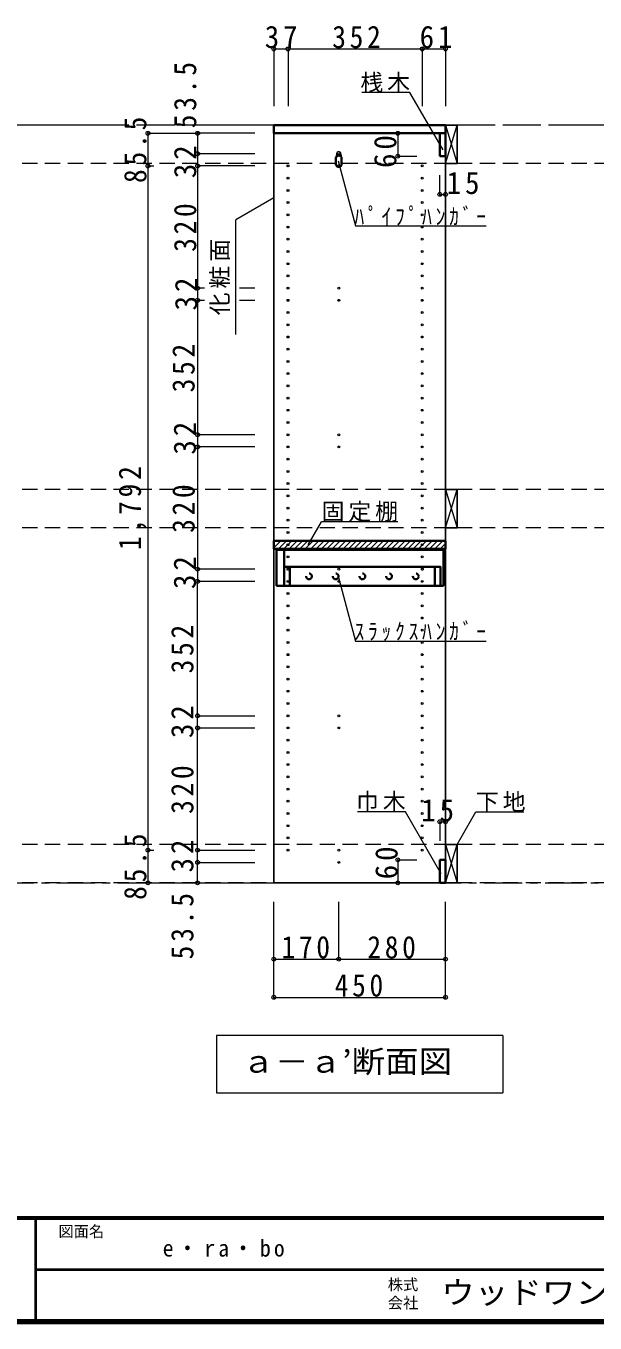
# Model space of a CAD drawing. Units: millimetres, scale not verified. Extents: x -3922 to 3878, y -2932 to 2722.
# Drawn here: x -47 to 1445, y -2864 to 533 of the extents above; entities that cross this region are included whole.
import ezdxf
from ezdxf.enums import TextEntityAlignment as Align

# ---------------------------------------------------------------- set-up
doc = ezdxf.new("R2010")
doc.units = ezdxf.units.MM
doc.header["$LTSCALE"] = 20
doc.header["$PDMODE"] = 32
doc.header["$PDSIZE"] = 10
for name, pattern in [('CHAIN1', [8, 5, -1, 1, -1]), ('DASHED1', [1.8, 1.2, -0.6]), ('DASHED2', [3, 2, -1])]:
    doc.linetypes.add(name, pattern=pattern)
for name, color, linetype, lineweight in [('0-2_本体', 2, 'Continuous', 35), ('0-3_固定棚', 3, 'Continuous', 25), ('0-5_側板', 4, 'Continuous', 9), ('0-6_ﾊﾟｲﾌﾟﾊﾝｶﾞｰ', 4, 'Continuous', 9), ('0-7_桟木・巾木', 2, 'Continuous', 35), ('0-8_', 7, 'Continuous', 18), ('0-A_文字', 7, 'Continuous', 18), ('0-B_寸法', 7, 'Continuous', 9), ('0-C_ハッチ', 4, 'Continuous', 9), ('F-1_枠', 6, 'Continuous', 40)]:
    doc.layers.add(name, color=color, linetype=linetype, lineweight=lineweight)
doc.layers.add('F-A_文字', color=7, linetype='Continuous')
doc.styles.add('ＭＳ ゴシック', font='')
doc.styles.get('ＭＳ ゴシック').set_extended_font_data('MS Gothic')

msp = doc.modelspace()

# ---------------------------------------------------------------- linework, layer by layer
at = {"layer": '0-2_本体'}
for p, q in [((602.82, 272.73), (1052.82, 272.73)), ((1052.82, 272.73), (1052.82, 251.73))]:
    msp.add_line(p, q, dxfattribs=at)
msp.add_lwpolyline([(1052.82, 251.73), (602.82, 251.73), (602.82, 272.73)], dxfattribs=at)
at = {"layer": '0-3_固定棚', "color": 2, "lineweight": 35}
for p, q in [((602.82, -815.27), (1052.82, -815.27)), ((602.82, -815.27), (602.82, -836.27)), ((1052.82, -815.27), (1052.82, -836.27)), ((602.82, -836.27), (1052.82, -836.27))]:
    msp.add_line(p, q, dxfattribs=at)
at = {"layer": '0-5_側板', "color": 3, "lineweight": 25}
for p, q in [((1052.82, 251.73), (602.82, 251.73)), ((1052.82, -1711.27), (1052.82, 251.73))]:
    msp.add_line(p, q, dxfattribs=at)
msp.add_lwpolyline([(602.82, 251.73), (602.82, -1711.27), (1052.82, -1711.27)], dxfattribs=at)
at = {"layer": '0-5_側板'}
for centre in [(772.82, 198.23), (639.82, 166.23), (639.82, 134.23), (772.82, 166.23), (991.82, 166.23), (991.82, 134.23), (639.82, 102.23), (991.82, 102.23), (639.82, 70.23), (991.82, 70.23), (639.82, 38.23), (991.82, 38.23), (639.82, 6.23), (991.82, 6.23), (639.82, -25.77), (991.82, -25.77), (639.82, -57.77), (991.82, -57.77), (639.82, -89.77), (991.82, -89.77), (639.82, -121.77), (991.82, -121.77), (639.82, -153.77), (772.82, -153.77), (991.82, -153.77), (639.82, -185.77), (772.82, -185.77), (991.82, -185.77), (639.82, -217.77), (991.82, -217.77), (639.82, -249.77), (991.82, -249.77), (639.82, -281.77), (991.82, -281.77), (639.82, -313.77), (991.82, -313.77), (639.82, -345.77), (991.82, -345.77), (639.82, -377.77), (639.82, -409.77), (991.82, -377.77), (991.82, -409.77), (639.82, -441.77), (991.82, -441.77), (639.82, -473.77), (991.82, -473.77), (639.82, -505.77), (991.82, -505.77), (639.82, -537.77), (772.82, -537.77), (991.82, -537.77), (639.82, -569.77), (772.82, -569.77), (991.82, -569.77), (639.82, -601.77), (991.82, -601.77), (639.82, -633.77), (991.82, -633.77), (639.82, -665.77), (991.82, -665.77), (639.82, -697.77), (991.82, -697.77), (639.82, -729.77), (991.82, -729.77), (639.82, -761.77), (991.82, -761.77), (639.82, -793.77), (991.82, -793.77), (639.82, -825.77), (991.82, -825.77), (639.82, -857.77), (991.82, -857.77), (639.82, -889.77), (772.82, -889.77), (991.82, -889.77), (639.82, -921.77), (772.82, -921.77), (991.82, -921.77), (639.82, -953.77), (639.82, -985.77), (991.82, -953.77), (991.82, -985.77), (639.82, -1017.77), (991.82, -1017.77), (639.82, -1049.77), (991.82, -1049.77), (639.82, -1081.77), (991.82, -1081.77), (639.82, -1113.77), (991.82, -1113.77), (639.82, -1145.77), (991.82, -1145.77), (639.82, -1177.77), (991.82, -1177.77), (639.82, -1209.77), (991.82, -1209.77), (639.82, -1241.77), (991.82, -1241.77), (639.82, -1273.77), (772.82, -1273.77), (991.82, -1273.77), (639.82, -1305.77), (772.82, -1305.77), (991.82, -1305.77), (639.82, -1337.77), (991.82, -1337.77), (639.82, -1369.77), (991.82, -1369.77), (639.82, -1401.77), (991.82, -1401.77), (639.82, -1433.77), (991.82, -1433.77), (639.82, -1465.77), (991.82, -1465.77), (639.82, -1497.77), (639.82, -1529.77), (991.82, -1497.77), (991.82, -1529.77), (639.82, -1561.77), (991.82, -1561.77), (639.82, -1593.77), (991.82, -1593.77), (639.82, -1625.77), (772.82, -1625.77), (991.82, -1625.77), (772.82, -1657.77)]:
    msp.add_circle(centre, 2.5, dxfattribs=at)
at = {"layer": '0-6_ﾊﾟｲﾌﾟﾊﾝｶﾞｰ', "color": 2, "lineweight": 35}
for p, q in [((765.32, 186.23), (765.32, 171.23)), ((780.32, 186.23), (780.32, 171.23))]:
    msp.add_line(p, q, dxfattribs=at)
at = {"layer": '0-6_ﾊﾟｲﾌﾟﾊﾝｶﾞｰ', "color": 7, "lineweight": 18}
for centre, radius, start, end in [((811.42, 184.72), 46.13, 162.96035, 178.115), ((772.82, 198.23), 5.5, 0, 180), ((734.22, 184.72), 46.13, 1.885, 17.03965)]:
    msp.add_arc(centre, radius, start, end, dxfattribs=at)
at = {"layer": '0-6_ﾊﾟｲﾌﾟﾊﾝｶﾞｰ', "color": 2, "lineweight": 35}
for centre, start, end in [((772.82, 186.23), 0, 180), ((772.82, 171.23), 180, 0)]:
    msp.add_arc(centre, 7.5, start, end, dxfattribs=at)
at = {"layer": '0-7_桟木・巾木'}
for p, q in [((1052.82, 251.73), (1037.82, 251.73)), ((1037.82, 191.73), (1037.82, 251.73)), ((1052.82, 251.73), (1052.82, 191.73)), ((1037.82, -1651.27), (1052.82, -1651.27)), ((1052.82, -1651.27), (1052.82, -1711.27))]:
    msp.add_line(p, q, dxfattribs=at)
for points in [[(1052.82, 191.73), (1041.32, 191.73), (1037.82, 191.73)], [(1052.82, -1711.27), (1037.82, -1711.27), (1037.82, -1651.27)]]:
    msp.add_lwpolyline(points, dxfattribs=at)
at = {"layer": '0-8_', "color": 3, "lineweight": 25}
for p, q in [((1052.82, 272.73), (1052.82, 172.73)), ((1082.82, 272.73), (1052.82, 272.73)), ((1082.82, 172.73), (1082.82, 272.73)), ((1052.82, 172.73), (1082.82, 172.73)), ((1052.82, -681.27), (1052.82, -781.27)), ((1082.82, -681.27), (1052.82, -681.27)), ((1082.82, -781.27), (1082.82, -681.27)), ((1052.82, -781.27), (1082.82, -781.27)), ((1052.82, -1611.27), (1052.82, -1711.27)), ((1082.82, -1611.27), (1052.82, -1611.27)), ((1082.82, -1711.27), (1082.82, -1611.27)), ((1052.82, -1711.27), (1082.82, -1711.27))]:
    msp.add_line(p, q, dxfattribs=at)
at = {"layer": '0-8_'}
for p, q in [((1052.82, 172.73), (1082.82, 272.73)), ((1052.82, 272.73), (1082.82, 172.73)), ((1052.82, -781.27), (1082.82, -681.27)), ((1052.82, -681.27), (1082.82, -781.27)), ((1052.82, -1711.27), (1082.82, -1611.27)), ((1052.82, -1611.27), (1082.82, -1711.27))]:
    msp.add_line(p, q, dxfattribs=at)
at = {"layer": '0-8_', "color": 2, "lineweight": 35}
for p, q in [((609.82, -839.27), (629.82, -839.27)), ((609.82, -839.27), (609.82, -933.77)), ((629.82, -839.27), (629.82, -933.77)), ((644.82, -883.77), (644.82, -933.77)), ((1024.82, -883.77), (1024.82, -933.77)), ((609.82, -933.77), (1047.82, -933.77))]:
    msp.add_line(p, q, dxfattribs=at)
for points in [[(629.82, -839.27), (1047.82, -839.27), (1047.82, -933.77)], [(629.82, -883.77), (1039.82, -883.77), (1039.82, -933.77)]]:
    msp.add_lwpolyline(points, dxfattribs=at)
at = {"layer": '0-8_', "linetype": 'DASHED1'}
for centre in [(639.82, -889.77), (991.82, -889.77)]:
    msp.add_circle(centre, 2.5, dxfattribs=at)
at = {"layer": '0-8_', "color": 2, "linetype": 'DASHED1', "lineweight": 35}
for centre in [(694.82, -908.77), (764.82, -908.77), (834.82, -908.77), (904.82, -908.77), (974.82, -908.77)]:
    msp.add_circle(centre, 7.5, dxfattribs=at)
at = {"layer": '0-A_文字'}
for p, q in [((959.47, 358.32), (833.45, 358.32)), ((1046.15, 208.2), (959.47, 358.32)), ((771.22, 179.76), (816.76, 9.81)), ((602.82, 82.66), (502.82, 24.93)), ((502.82, -275.07), (502.82, 24.93)), ((816.76, 9.81), (1159.09, 9.81)), ((692.8, -826.33), (727.82, -765.68)), ((927.82, -765.68), (727.82, -765.68)), ((1082.82, -1611.27), (1132.24, -1525.68)), ((1132.24, -1525.68), (1258.26, -1525.68)), ((1202.82, -2111.27), (1202.82, -2261.27)), ((452.82, -2261.27), (1202.82, -2261.27))]:
    msp.add_line(p, q, dxfattribs=at)
at = {"layer": '0-A_文字', "linetype": 'CHAIN1'}
for p, q in [((3222.82, 272.73), (-3166.18, 272.73)), ((-3166.18, -1711.27), (3222.82, -1711.27))]:
    msp.add_line(p, q, dxfattribs=at)
at = {"layer": '0-A_文字'}
for points in [[(771.22, -908.24), (816.76, -1078.19), (1159.09, -1078.19)], [(1041.42, -1687.41), (948.04, -1525.68), (822.01, -1525.68)], [(1202.82, -2111.27), (452.82, -2111.27), (452.82, -2261.27)]]:
    msp.add_lwpolyline(points, dxfattribs=at)
at = {"layer": '0-B_寸法', "color": 4}
for p, q in [((602.82, 472.73), (602.82, 322.73)), ((602.82, 472.73), (1052.82, 472.73)), ((639.82, 472.73), (639.82, 322.73)), ((991.82, 472.73), (991.82, 322.73)), ((1052.82, 472.73), (1052.82, 322.73)), ((272.82, 251.73), (272.82, -1711.27)), ((272.82, 251.73), (402.82, 251.73)), ((402.82, 251.73), (402.82, 198.23)), ((552.82, 251.73), (402.82, 251.73)), ((927.82, 251.73), (927.82, 191.73)), ((927.82, 251.73), (977.82, 251.73)), ((402.82, 198.23), (402.82, 166.23)), ((552.82, 198.23), (402.82, 198.23)), ((927.82, 191.73), (977.82, 191.73)), ((272.82, 166.23), (287.83, 166.23)), ((402.82, 166.23), (402.82, -153.77)), ((552.82, 166.23), (402.82, 166.23)), ((1037.82, 91.73), (1037.82, 141.73)), ((1052.82, 91.73), (1052.82, 141.73)), ((1037.82, 91.73), (1052.82, 91.73)), ((402.82, -153.77), (402.82, -185.77)), ((421.31, -153.77), (402.82, -153.77)), ((552.82, -153.77), (513.07, -153.77)), ((402.82, -185.77), (402.82, -537.77)), ((421.31, -185.77), (402.82, -185.77)), ((552.82, -185.77), (513.07, -185.77)), ((402.82, -537.77), (402.82, -569.77)), ((552.82, -537.77), (402.82, -537.77)), ((402.82, -569.77), (402.82, -889.77)), ((552.82, -569.77), (402.82, -569.77)), ((402.82, -889.77), (402.82, -921.77)), ((552.82, -889.77), (402.82, -889.77)), ((552.82, -921.77), (402.82, -921.77)), ((402.82, -1273.77), (402.82, -921.77)), ((402.82, -1305.77), (402.82, -1273.77)), ((402.82, -1273.77), (552.82, -1273.77)), ((402.82, -1625.77), (402.82, -1305.77)), ((402.82, -1305.77), (552.82, -1305.77)), ((1037.82, -1551.27), (1052.82, -1551.27)), ((1037.82, -1551.27), (1037.82, -1601.27)), ((1052.82, -1551.27), (1052.82, -1601.27)), ((272.82, -1625.77), (287.83, -1625.77)), ((402.82, -1657.77), (402.82, -1625.77)), ((402.82, -1625.77), (552.82, -1625.77)), ((402.82, -1711.27), (402.82, -1657.77)), ((402.82, -1657.77), (552.82, -1657.77)), ((927.82, -1651.27), (927.82, -1711.27)), ((927.82, -1651.27), (977.82, -1651.27)), ((272.82, -1711.27), (402.82, -1711.27)), ((402.82, -1711.27), (552.82, -1711.27)), ((927.82, -1711.27), (977.82, -1711.27)), ((602.82, -2011.27), (602.82, -1761.27)), ((772.82, -1911.27), (772.82, -1761.27)), ((1052.82, -2011.27), (1052.82, -1761.27)), ((602.82, -1911.27), (1052.82, -1911.27)), ((602.82, -2011.27), (1052.82, -2011.27))]:
    msp.add_line(p, q, dxfattribs=at)
at = {"layer": '0-B_寸法', "color": 4, "linetype": 'DASHED2'}
for p, q in [((3222.82, 272.73), (-3166.18, 272.73)), ((3222.82, 172.73), (-3166.18, 172.73)), ((3222.82, -681.27), (-3166.18, -681.27)), ((3222.82, -781.27), (-3166.18, -781.27)), ((3222.82, -1611.27), (-3166.18, -1611.27)), ((3222.82, -1711.27), (-3166.18, -1711.27))]:
    msp.add_line(p, q, dxfattribs=at)
at = {"layer": '0-B_寸法'}
for p in [(602.82, 472.73), (639.82, 472.73), (991.82, 472.73), (1052.82, 472.73), (272.82, 251.73), (402.82, 251.73), (927.82, 251.73), (272.82, 166.23), (402.82, 198.23), (402.82, 166.23), (927.82, 191.73), (1037.82, 91.73), (1052.82, 91.73), (402.82, -153.77), (402.82, -185.77), (402.82, -537.77), (402.82, -569.77), (402.82, -889.77), (402.82, -921.77), (402.82, -1273.77), (402.82, -1305.77), (1037.82, -1551.27), (1052.82, -1551.27), (272.82, -1625.77), (402.82, -1625.77), (402.82, -1657.77), (927.82, -1651.27), (272.82, -1711.27), (402.82, -1711.27), (927.82, -1711.27), (602.82, -1911.27), (772.82, -1911.27), (1052.82, -1911.27), (602.82, -2011.27), (1052.82, -2011.27)]:
    msp.add_point(p, dxfattribs=at)
at = {"layer": '0-C_ハッチ'}
for p, q in [((602.82, -833.79), (621.35, -815.27)), ((602.82, -819.65), (607.2, -815.27)), ((614.49, -836.27), (635.49, -815.27)), ((628.63, -836.27), (649.63, -815.27)), ((642.77, -836.27), (663.77, -815.27)), ((656.91, -836.27), (677.91, -815.27)), ((671.06, -836.27), (692.06, -815.27)), ((685.2, -836.27), (706.2, -815.27)), ((699.34, -836.27), (720.34, -815.27)), ((713.48, -836.27), (734.48, -815.27)), ((727.63, -836.27), (748.63, -815.27)), ((741.77, -836.27), (762.77, -815.27)), ((755.91, -836.27), (776.91, -815.27)), ((770.05, -836.27), (791.05, -815.27)), ((784.19, -836.27), (805.19, -815.27)), ((798.34, -836.27), (819.34, -815.27)), ((812.48, -836.27), (833.48, -815.27)), ((826.62, -836.27), (847.62, -815.27)), ((840.76, -836.27), (861.76, -815.27)), ((854.9, -836.27), (875.9, -815.27)), ((869.05, -836.27), (890.05, -815.27)), ((883.19, -836.27), (904.19, -815.27)), ((897.33, -836.27), (918.33, -815.27)), ((911.47, -836.27), (932.47, -815.27)), ((925.61, -836.27), (946.61, -815.27)), ((939.76, -836.27), (960.76, -815.27)), ((953.9, -836.27), (974.9, -815.27)), ((968.04, -836.27), (989.04, -815.27)), ((982.18, -836.27), (1003.18, -815.27)), ((996.33, -836.27), (1017.33, -815.27)), ((1010.47, -836.27), (1031.47, -815.27)), ((1024.61, -836.27), (1045.61, -815.27)), ((1038.75, -836.27), (1052.82, -822.2))]:
    msp.add_line(p, q, dxfattribs=at)
at = {"layer": 'F-1_枠'}
for p, q in [((3877.97, -2587.71), (-3922.03, -2587.71)), ((3877.97, -2591.04), (-3922.03, -2591.04)), ((-22.03, -2591.04), (-22.03, -2857.71)), ((-22.03, -2724.37), (3871.3, -2724.38)), ((3877.97, -2857.71), (-3922.03, -2857.71)), ((3877.97, -2861.04), (-3922.03, -2861.04)), ((3877.97, -2864.37), (-3922.03, -2864.37))]:
    msp.add_line(p, q, dxfattribs=at)

# ---------------------------------------------------------------- texts
at = {"layer": '0-A_文字', "style": 'ＭＳ ゴシック', "width": 1.1}
msp.add_text('ａ－ａ’断面図', height=58.65, dxfattribs=at).set_placement((517.82, -2226.27), align=Align.BOTTOM_LEFT)
at = {"layer": '0-A_文字', "char_height": 43.99, "attachment_point": 7, "style": 'ＭＳ ゴシック'}
for s, insert in [('\\T1.17;桟木', (829.47, 358.32)), ('\\T1.39;\\W0.85;ﾊﾟｲﾌﾟﾊﾝｶﾞｰ', (814.09, 9.81)), ('\\T1.17;固定棚', (727.82, -765.68)), ('\\T1.39;\\W0.85;ｽﾗｯｸｽﾊﾝｶﾞｰ', (814.09, -1078.19)), ('\\T1.17;巾木', (818.04, -1525.68)), ('\\T1.17;下地', (1132.24, -1525.68)), ('\\T1.28;\\W0.95;e・ra・bo', (311.3, -2691.04))]:
    msp.add_mtext(s, dxfattribs=dict(at, insert=insert))
at = {"layer": '0-A_文字', "insert": (487.82, -225.07), "char_height": 43.99, "attachment_point": 7, "rotation": 90, "style": 'ＭＳ ゴシック'}
msp.add_mtext('\\T1.17;化粧面', dxfattribs=at)
at = {"layer": '0-B_寸法', "char_height": 58.65, "attachment_point": 7, "style": 'ＭＳ ゴシック'}
for s, insert in [('\\T1.27;\\W0.95;37', (578.82, 473.94)), ('\\T1.27;\\W0.9;352', (755.82, 473.94)), ('\\T1.27;\\W0.95;61', (984.82, 473.94)), ('\\T1.27;\\W0.95;15', (1055.71, 91.73)), ('\\T1.27;\\W0.95;15', (988.97, -1551.27)), ('\\T1.27;\\W0.9;170', (622.82, -1910.06)), ('\\T1.27;\\W0.9;280', (847.82, -1910.06)), ('\\T1.27;\\W0.9;450', (762.28, -2010.06))]:
    msp.add_mtext(s, dxfattribs=dict(at, insert=insert))
at = {"layer": '0-B_寸法', "char_height": 58.65, "attachment_point": 7, "rotation": 90, "style": 'ＭＳ ゴシック'}
for s, insert in [('\\T1.28;\\W0.9;53.5', (400.21, 264.81)), ('\\T1.28;\\W0.9;85.5', (269.5, 121.48)), ('\\T1.27;\\W0.95;60', (924.62, 160.86)), ('\\T1.27;\\W0.95;32', (400.21, 134.1)), ('\\T1.27;\\W0.9;320', (400.21, -58.77)), ('\\T1.27;\\W0.95;32', (402.82, -212.27)), ('\\T1.27;\\W0.9;352', (395.91, -426.77)), ('\\T1.27;\\W0.95;32', (399.31, -589.89)), ('\\T1.28;\\W0.9;1,792', (269.5, -839.77)), ('\\T1.27;\\W0.9;320', (395.91, -794.77)), ('\\T1.27;\\W0.95;32', (399.31, -941.89)), ('\\T1.27;\\W0.9;352', (392.82, -1162.77)), ('\\T1.27;\\W0.95;32', (392.82, -1332.27)), ('\\T1.27;\\W0.9;320', (392.82, -1530.77)), ('\\T1.28;\\W0.9;85.5', (269.5, -1756.02)), ('\\T1.27;\\W0.95;32', (392.82, -1684.27)), ('\\T1.27;\\W0.95;60', (927.82, -1702.05)), ('\\T1.28;\\W0.9;53.5', (392.82, -1911.84))]:
    msp.add_mtext(s, dxfattribs=dict(at, insert=insert))
at = {"layer": 'F-A_文字', "style": 'ＭＳ ゴシック'}
for s, p in [('図面名', (37.97, -2647.71)), ('株式', (901.3, -2787.04)), ('会社', (901.3, -2835.04))]:
    msp.add_text(s, height=29.33, dxfattribs=at).set_placement(p, align=Align.BOTTOM_LEFT)
at = {"layer": 'F-A_文字', "style": 'ＭＳ ゴシック', "width": 1.1}
msp.add_text('ウッドワン・・・', height=58.65, dxfattribs=at).set_placement((1041.3, -2831.04), align=Align.BOTTOM_LEFT)

doc.saveas('drawing.dxf')
